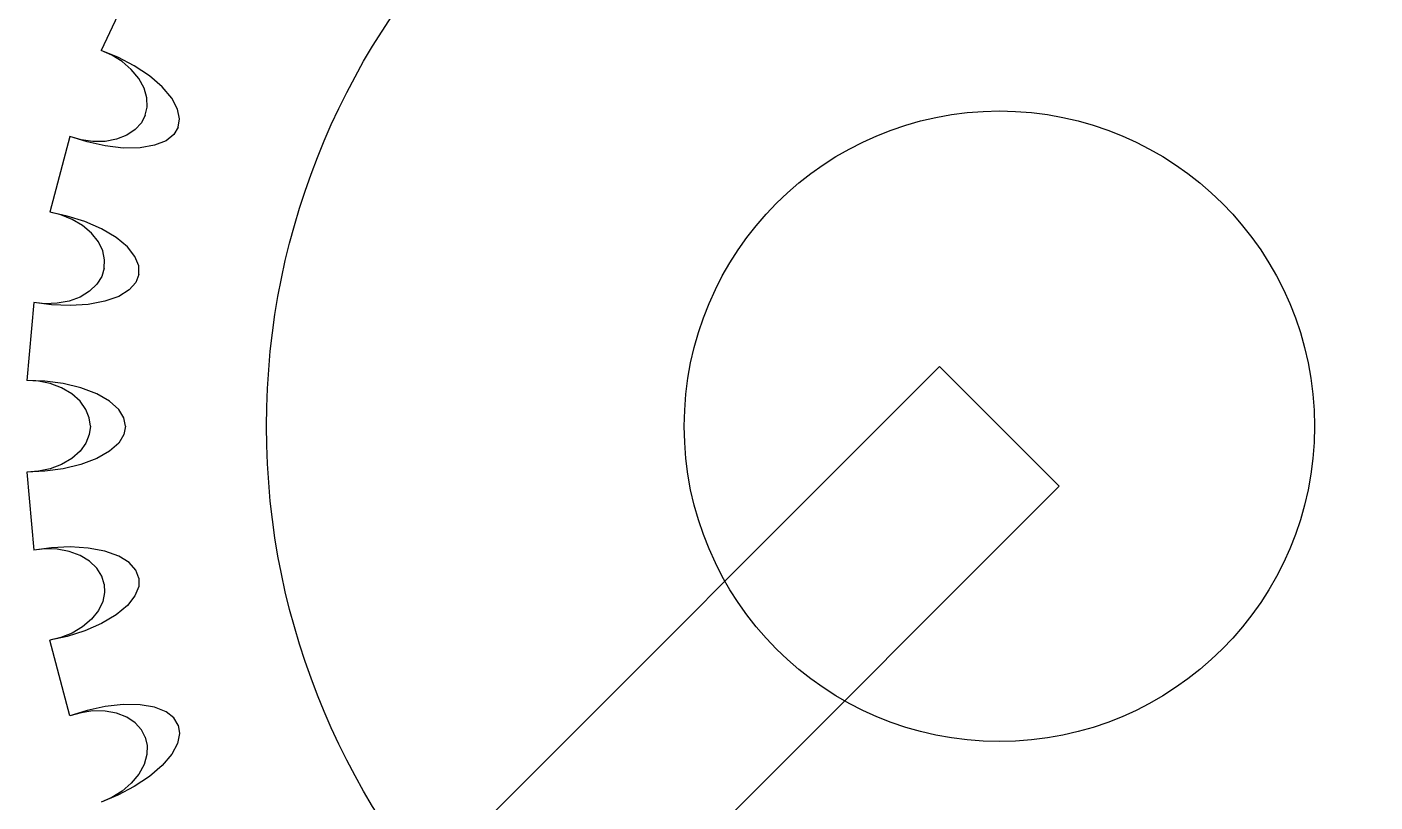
# Model space of a CAD drawing. Extents: x -1423 to 1501, y 0 to 128.
# Drawn here: x 23.75 to 33.32, y 64.33 to 69.83 of the extents above; entities that cross this region are included whole.
import ezdxf

# ---------------------------------------------------------------- set-up
doc = ezdxf.new("R2010")
doc.units = 0
doc.layers.add('LAYER1', color=7, linetype='CONTINUOUS')

msp = doc.modelspace()

# ---------------------------------------------------------------- linework, layer by layer
at = {"layer": 'LAYER1', "color": 18}
for p, q in [((24.5119, 70.1685), (24.2773, 69.6653)), ((24.5119, 70.1685), (24.2773, 69.6653)), ((24.5119, 70.1685), (24.2773, 69.6653)), ((24.5119, 70.1685), (24.2773, 69.6653)), ((24.055, 69.0545), (23.9113, 68.5182)), ((24.055, 69.0545), (23.9113, 68.5182)), ((24.055, 69.0545), (23.9113, 68.5182)), ((24.055, 69.0545), (23.9113, 68.5182)), ((23.7984, 67.8781), (23.75, 67.325)), ((23.7984, 67.8781), (23.75, 67.325)), ((23.7984, 67.8781), (23.75, 67.325)), ((23.7984, 67.8781), (23.75, 67.325)), ((30.2257, 67.4243), (26.5733, 63.7719)), ((30.2257, 67.4243), (26.5733, 63.7719)), ((30.2257, 67.4243), (31.0743, 66.5757)), ((30.2257, 67.4243), (31.0743, 66.5757)), ((23.75, 66.675), (23.7984, 66.1219)), ((23.75, 66.675), (23.7984, 66.1219)), ((23.75, 66.675), (23.7984, 66.1219)), ((23.75, 66.675), (23.7984, 66.1219)), ((31.0743, 66.5757), (27.4219, 62.9233)), ((31.0743, 66.5757), (27.4219, 62.9233)), ((24.055, 64.9455), (23.9113, 65.4818)), ((24.055, 64.9455), (23.9113, 65.4818)), ((24.055, 64.9455), (23.9113, 65.4818)), ((24.055, 64.9455), (23.9113, 65.4818))]:
    msp.add_line(p, q, dxfattribs=at)
for points in [[(24.8239, 69.1205, 0), (24.8331, 69.1801, 0), (24.8186, 69.2497, 0), (24.7775, 69.3266, 0), (24.7098, 69.4066, 0), (24.619, 69.4846, 0), (24.5115, 69.5558, 0), (24.395, 69.6167, 0), (24.2773, 69.6653, 0)], [(24.589, 69.206, 0), (24.6021, 69.2641, 0), (24.6002, 69.3292, 0), (24.5808, 69.3982, 0), (24.5437, 69.467, 0), (24.4905, 69.5313, 0), (24.4251, 69.5873, 0), (24.3523, 69.6323, 0), (24.2773, 69.6653, 0)], [(24.8239, 69.1205, 0), (24.8331, 69.1801, 0), (24.8186, 69.2497, 0), (24.7775, 69.3266, 0), (24.7098, 69.4066, 0), (24.619, 69.4846, 0), (24.5115, 69.5558, 0), (24.395, 69.6167, 0), (24.2773, 69.6653, 0)], [(24.589, 69.206, 0), (24.6021, 69.2641, 0), (24.6002, 69.3292, 0), (24.5808, 69.3982, 0), (24.5437, 69.467, 0), (24.4905, 69.5313, 0), (24.4251, 69.5873, 0), (24.3523, 69.6323, 0), (24.2773, 69.6653, 0)], [(24.8239, 69.1205, 0), (24.8331, 69.1801, 0), (24.8186, 69.2497, 0), (24.7775, 69.3266, 0), (24.7098, 69.4066, 0), (24.619, 69.4846, 0), (24.5115, 69.5558, 0), (24.395, 69.6167, 0), (24.2773, 69.6653, 0)], [(24.589, 69.206, 0), (24.6021, 69.2641, 0), (24.6002, 69.3292, 0), (24.5808, 69.3982, 0), (24.5437, 69.467, 0), (24.4905, 69.5313, 0), (24.4251, 69.5873, 0), (24.3523, 69.6323, 0), (24.2773, 69.6653, 0)], [(24.8239, 69.1205, 0), (24.8331, 69.1801, 0), (24.8186, 69.2497, 0), (24.7775, 69.3266, 0), (24.7098, 69.4066, 0), (24.619, 69.4846, 0), (24.5115, 69.5558, 0), (24.395, 69.6167, 0), (24.2773, 69.6653, 0)], [(24.589, 69.206, 0), (24.6021, 69.2641, 0), (24.6002, 69.3292, 0), (24.5808, 69.3982, 0), (24.5437, 69.467, 0), (24.4905, 69.5313, 0), (24.4251, 69.5873, 0), (24.3523, 69.6323, 0), (24.2773, 69.6653, 0)], [(24.589, 69.206, 0), (24.5617, 69.1531, 0), (24.5184, 69.1045, 0), (24.4592, 69.0641, 0), (24.3865, 69.0352, 0), (24.3044, 69.0201, 0), (24.2184, 69.0194, 0), (24.1337, 69.0317, 0), (24.055, 69.0545, 0)], [(24.589, 69.206, 0), (24.5617, 69.1531, 0), (24.5184, 69.1045, 0), (24.4592, 69.0641, 0), (24.3865, 69.0352, 0), (24.3044, 69.0201, 0), (24.2184, 69.0194, 0), (24.1337, 69.0317, 0), (24.055, 69.0545, 0)], [(24.589, 69.206, 0), (24.5617, 69.1531, 0), (24.5184, 69.1045, 0), (24.4592, 69.0641, 0), (24.3865, 69.0352, 0), (24.3044, 69.0201, 0), (24.2184, 69.0194, 0), (24.1337, 69.0317, 0), (24.055, 69.0545, 0)], [(24.589, 69.206, 0), (24.5617, 69.1531, 0), (24.5184, 69.1045, 0), (24.4592, 69.0641, 0), (24.3865, 69.0352, 0), (24.3044, 69.0201, 0), (24.2184, 69.0194, 0), (24.1337, 69.0317, 0), (24.055, 69.0545, 0)], [(24.8239, 69.1205, 0), (24.7927, 69.069, 0), (24.7368, 69.025, 0), (24.6558, 68.9925, 0), (24.5526, 68.9748, 0), (24.4329, 68.9734, 0), (24.3048, 68.9879, 0), (24.1764, 69.0161, 0), (24.055, 69.0545, 0)], [(24.8239, 69.1205, 0), (24.7927, 69.069, 0), (24.7368, 69.025, 0), (24.6558, 68.9925, 0), (24.5526, 68.9748, 0), (24.4329, 68.9734, 0), (24.3048, 68.9879, 0), (24.1764, 69.0161, 0), (24.055, 69.0545, 0)], [(24.8239, 69.1205, 0), (24.7927, 69.069, 0), (24.7368, 69.025, 0), (24.6558, 68.9925, 0), (24.5526, 68.9748, 0), (24.4329, 68.9734, 0), (24.3048, 68.9879, 0), (24.1764, 69.0161, 0), (24.055, 69.0545, 0)], [(24.8239, 69.1205, 0), (24.7927, 69.069, 0), (24.7368, 69.025, 0), (24.6558, 68.9925, 0), (24.5526, 68.9748, 0), (24.4329, 68.9734, 0), (24.3048, 68.9879, 0), (24.1764, 69.0161, 0), (24.055, 69.0545, 0)], [(24.5442, 68.0766, 0), (24.5429, 68.1368, 0), (24.5165, 68.2029, 0), (24.4627, 68.2715, 0), (24.3821, 68.3385, 0), (24.2792, 68.3995, 0), (24.1609, 68.451, 0), (24.0357, 68.4908, 0), (23.9113, 68.5182, 0)], [(24.298, 68.12, 0), (24.3009, 68.1795, 0), (24.2876, 68.2433, 0), (24.2566, 68.3079, 0), (24.208, 68.3692, 0), (24.1445, 68.4233, 0), (24.0704, 68.467, 0), (23.9909, 68.4987, 0), (23.9113, 68.5182, 0)], [(24.5442, 68.0766, 0), (24.5429, 68.1368, 0), (24.5165, 68.2029, 0), (24.4627, 68.2715, 0), (24.3821, 68.3385, 0), (24.2792, 68.3995, 0), (24.1609, 68.451, 0), (24.0357, 68.4908, 0), (23.9113, 68.5182, 0)], [(24.298, 68.12, 0), (24.3009, 68.1795, 0), (24.2876, 68.2433, 0), (24.2566, 68.3079, 0), (24.208, 68.3692, 0), (24.1445, 68.4233, 0), (24.0704, 68.467, 0), (23.9909, 68.4987, 0), (23.9113, 68.5182, 0)], [(24.5442, 68.0766, 0), (24.5429, 68.1368, 0), (24.5165, 68.2029, 0), (24.4627, 68.2715, 0), (24.3821, 68.3385, 0), (24.2792, 68.3995, 0), (24.1609, 68.451, 0), (24.0357, 68.4908, 0), (23.9113, 68.5182, 0)], [(24.298, 68.12, 0), (24.3009, 68.1795, 0), (24.2876, 68.2433, 0), (24.2566, 68.3079, 0), (24.208, 68.3692, 0), (24.1445, 68.4233, 0), (24.0704, 68.467, 0), (23.9909, 68.4987, 0), (23.9113, 68.5182, 0)], [(24.5442, 68.0766, 0), (24.5429, 68.1368, 0), (24.5165, 68.2029, 0), (24.4627, 68.2715, 0), (24.3821, 68.3385, 0), (24.2792, 68.3995, 0), (24.1609, 68.451, 0), (24.0357, 68.4908, 0), (23.9113, 68.5182, 0)], [(24.298, 68.12, 0), (24.3009, 68.1795, 0), (24.2876, 68.2433, 0), (24.2566, 68.3079, 0), (24.208, 68.3692, 0), (24.1445, 68.4233, 0), (24.0704, 68.467, 0), (23.9909, 68.4987, 0), (23.9113, 68.5182, 0)], [(24.298, 68.12, 0), (24.2803, 68.0631, 0), (24.2461, 68.0078, 0), (24.1949, 67.9577, 0), (24.1282, 67.9166, 0), (24.05, 67.8876, 0), (23.9654, 67.8718, 0), (23.8799, 67.8692, 0), (23.7984, 67.8781, 0)], [(24.298, 68.12, 0), (24.2803, 68.0631, 0), (24.2461, 68.0078, 0), (24.1949, 67.9577, 0), (24.1282, 67.9166, 0), (24.05, 67.8876, 0), (23.9654, 67.8718, 0), (23.8799, 67.8692, 0), (23.7984, 67.8781, 0)], [(24.298, 68.12, 0), (24.2803, 68.0631, 0), (24.2461, 68.0078, 0), (24.1949, 67.9577, 0), (24.1282, 67.9166, 0), (24.05, 67.8876, 0), (23.9654, 67.8718, 0), (23.8799, 67.8692, 0), (23.7984, 67.8781, 0)], [(24.298, 68.12, 0), (24.2803, 68.0631, 0), (24.2461, 68.0078, 0), (24.1949, 67.9577, 0), (24.1282, 67.9166, 0), (24.05, 67.8876, 0), (23.9654, 67.8718, 0), (23.8799, 67.8692, 0), (23.7984, 67.8781, 0)], [(24.5442, 68.0766, 0), (24.5224, 68.0204, 0), (24.475, 67.9674, 0), (24.4009, 67.9213, 0), (24.3023, 67.8859, 0), (24.1847, 67.8638, 0), (24.056, 67.8559, 0), (23.9247, 67.8614, 0), (23.7984, 67.8781, 0)], [(24.5442, 68.0766, 0), (24.5224, 68.0204, 0), (24.475, 67.9674, 0), (24.4009, 67.9213, 0), (24.3023, 67.8859, 0), (24.1847, 67.8638, 0), (24.056, 67.8559, 0), (23.9247, 67.8614, 0), (23.7984, 67.8781, 0)], [(24.5442, 68.0766, 0), (24.5224, 68.0204, 0), (24.475, 67.9674, 0), (24.4009, 67.9213, 0), (24.3023, 67.8859, 0), (24.1847, 67.8638, 0), (24.056, 67.8559, 0), (23.9247, 67.8614, 0), (23.7984, 67.8781, 0)], [(24.5442, 68.0766, 0), (24.5224, 68.0204, 0), (24.475, 67.9674, 0), (24.4009, 67.9213, 0), (24.3023, 67.8859, 0), (24.1847, 67.8638, 0), (24.056, 67.8559, 0), (23.9247, 67.8614, 0), (23.7984, 67.8781, 0)], [(24.45, 67, 0), (24.4383, 67.0591, 0), (24.4008, 67.1196, 0), (24.3359, 67.1778, 0), (24.2449, 67.2298, 0), (24.1329, 67.272, 0), (24.0076, 67.3022, 0), (23.8773, 67.3196, 0), (23.75, 67.325, 0)], [(24.2, 67, 0), (24.1925, 67.0591, 0), (24.1684, 67.1196, 0), (24.1266, 67.1778, 0), (24.0681, 67.2298, 0), (23.9962, 67.272, 0), (23.9156, 67.3022, 0), (23.8318, 67.3196, 0), (23.75, 67.325, 0)], [(24.45, 67, 0), (24.4383, 67.0591, 0), (24.4008, 67.1196, 0), (24.3359, 67.1778, 0), (24.2449, 67.2298, 0), (24.1329, 67.272, 0), (24.0076, 67.3022, 0), (23.8773, 67.3196, 0), (23.75, 67.325, 0)], [(24.2, 67, 0), (24.1925, 67.0591, 0), (24.1684, 67.1196, 0), (24.1266, 67.1778, 0), (24.0681, 67.2298, 0), (23.9962, 67.272, 0), (23.9156, 67.3022, 0), (23.8318, 67.3196, 0), (23.75, 67.325, 0)], [(24.45, 67, 0), (24.4383, 67.0591, 0), (24.4008, 67.1196, 0), (24.3359, 67.1778, 0), (24.2449, 67.2298, 0), (24.1329, 67.272, 0), (24.0076, 67.3022, 0), (23.8773, 67.3196, 0), (23.75, 67.325, 0)], [(24.2, 67, 0), (24.1925, 67.0591, 0), (24.1684, 67.1196, 0), (24.1266, 67.1778, 0), (24.0681, 67.2298, 0), (23.9962, 67.272, 0), (23.9156, 67.3022, 0), (23.8318, 67.3196, 0), (23.75, 67.325, 0)], [(24.45, 67, 0), (24.4383, 67.0591, 0), (24.4008, 67.1196, 0), (24.3359, 67.1778, 0), (24.2449, 67.2298, 0), (24.1329, 67.272, 0), (24.0076, 67.3022, 0), (23.8773, 67.3196, 0), (23.75, 67.325, 0)], [(24.2, 67, 0), (24.1925, 67.0591, 0), (24.1684, 67.1196, 0), (24.1266, 67.1778, 0), (24.0681, 67.2298, 0), (23.9962, 67.272, 0), (23.9156, 67.3022, 0), (23.8318, 67.3196, 0), (23.75, 67.325, 0)], [(24.45, 67, 0), (24.4383, 66.9409, 0), (24.4008, 66.8804, 0), (24.3359, 66.8222, 0), (24.2449, 66.7702, 0), (24.1329, 66.728, 0), (24.0076, 66.6978, 0), (23.8773, 66.6804, 0), (23.75, 66.675, 0)], [(24.2, 67, 0), (24.1925, 66.9409, 0), (24.1684, 66.8804, 0), (24.1266, 66.8222, 0), (24.0681, 66.7702, 0), (23.9962, 66.728, 0), (23.9156, 66.6978, 0), (23.8318, 66.6804, 0), (23.75, 66.675, 0)], [(24.45, 67, 0), (24.4383, 66.9409, 0), (24.4008, 66.8804, 0), (24.3359, 66.8222, 0), (24.2449, 66.7702, 0), (24.1329, 66.728, 0), (24.0076, 66.6978, 0), (23.8773, 66.6804, 0), (23.75, 66.675, 0)], [(24.2, 67, 0), (24.1925, 66.9409, 0), (24.1684, 66.8804, 0), (24.1266, 66.8222, 0), (24.0681, 66.7702, 0), (23.9962, 66.728, 0), (23.9156, 66.6978, 0), (23.8318, 66.6804, 0), (23.75, 66.675, 0)], [(24.45, 67, 0), (24.4383, 66.9409, 0), (24.4008, 66.8804, 0), (24.3359, 66.8222, 0), (24.2449, 66.7702, 0), (24.1329, 66.728, 0), (24.0076, 66.6978, 0), (23.8773, 66.6804, 0), (23.75, 66.675, 0)], [(24.2, 67, 0), (24.1925, 66.9409, 0), (24.1684, 66.8804, 0), (24.1266, 66.8222, 0), (24.0681, 66.7702, 0), (23.9962, 66.728, 0), (23.9156, 66.6978, 0), (23.8318, 66.6804, 0), (23.75, 66.675, 0)], [(24.45, 67, 0), (24.4383, 66.9409, 0), (24.4008, 66.8804, 0), (24.3359, 66.8222, 0), (24.2449, 66.7702, 0), (24.1329, 66.728, 0), (24.0076, 66.6978, 0), (23.8773, 66.6804, 0), (23.75, 66.675, 0)], [(24.2, 67, 0), (24.1925, 66.9409, 0), (24.1684, 66.8804, 0), (24.1266, 66.8222, 0), (24.0681, 66.7702, 0), (23.9962, 66.728, 0), (23.9156, 66.6978, 0), (23.8318, 66.6804, 0), (23.75, 66.675, 0)], [(24.5442, 65.9234, 0), (24.5224, 65.9796, 0), (24.475, 66.0326, 0), (24.4009, 66.0787, 0), (24.3023, 66.1141, 0), (24.1847, 66.1362, 0), (24.056, 66.1441, 0), (23.9247, 66.1386, 0), (23.7984, 66.1219, 0)], [(24.5442, 65.9234, 0), (24.5224, 65.9796, 0), (24.475, 66.0326, 0), (24.4009, 66.0787, 0), (24.3023, 66.1141, 0), (24.1847, 66.1362, 0), (24.056, 66.1441, 0), (23.9247, 66.1386, 0), (23.7984, 66.1219, 0)], [(24.5442, 65.9234, 0), (24.5224, 65.9796, 0), (24.475, 66.0326, 0), (24.4009, 66.0787, 0), (24.3023, 66.1141, 0), (24.1847, 66.1362, 0), (24.056, 66.1441, 0), (23.9247, 66.1386, 0), (23.7984, 66.1219, 0)], [(24.5442, 65.9234, 0), (24.5224, 65.9796, 0), (24.475, 66.0326, 0), (24.4009, 66.0787, 0), (24.3023, 66.1141, 0), (24.1847, 66.1362, 0), (24.056, 66.1441, 0), (23.9247, 66.1386, 0), (23.7984, 66.1219, 0)], [(24.298, 65.88, 0), (24.2803, 65.9369, 0), (24.2461, 65.9922, 0), (24.1949, 66.0423, 0), (24.1282, 66.0834, 0), (24.05, 66.1124, 0), (23.9654, 66.1282, 0), (23.8799, 66.1308, 0), (23.7984, 66.1219, 0)], [(24.298, 65.88, 0), (24.2803, 65.9369, 0), (24.2461, 65.9922, 0), (24.1949, 66.0423, 0), (24.1282, 66.0834, 0), (24.05, 66.1124, 0), (23.9654, 66.1282, 0), (23.8799, 66.1308, 0), (23.7984, 66.1219, 0)], [(24.298, 65.88, 0), (24.2803, 65.9369, 0), (24.2461, 65.9922, 0), (24.1949, 66.0423, 0), (24.1282, 66.0834, 0), (24.05, 66.1124, 0), (23.9654, 66.1282, 0), (23.8799, 66.1308, 0), (23.7984, 66.1219, 0)], [(24.298, 65.88, 0), (24.2803, 65.9369, 0), (24.2461, 65.9922, 0), (24.1949, 66.0423, 0), (24.1282, 66.0834, 0), (24.05, 66.1124, 0), (23.9654, 66.1282, 0), (23.8799, 66.1308, 0), (23.7984, 66.1219, 0)], [(24.5442, 65.9234, 0), (24.5429, 65.8632, 0), (24.5165, 65.7971, 0), (24.4627, 65.7285, 0), (24.3821, 65.6615, 0), (24.2792, 65.6005, 0), (24.1609, 65.549, 0), (24.0357, 65.5092, 0), (23.9113, 65.4818, 0)], [(24.5442, 65.9234, 0), (24.5429, 65.8632, 0), (24.5165, 65.7971, 0), (24.4627, 65.7285, 0), (24.3821, 65.6615, 0), (24.2792, 65.6005, 0), (24.1609, 65.549, 0), (24.0357, 65.5092, 0), (23.9113, 65.4818, 0)], [(24.5442, 65.9234, 0), (24.5429, 65.8632, 0), (24.5165, 65.7971, 0), (24.4627, 65.7285, 0), (24.3821, 65.6615, 0), (24.2792, 65.6005, 0), (24.1609, 65.549, 0), (24.0357, 65.5092, 0), (23.9113, 65.4818, 0)], [(24.5442, 65.9234, 0), (24.5429, 65.8632, 0), (24.5165, 65.7971, 0), (24.4627, 65.7285, 0), (24.3821, 65.6615, 0), (24.2792, 65.6005, 0), (24.1609, 65.549, 0), (24.0357, 65.5092, 0), (23.9113, 65.4818, 0)], [(24.298, 65.88, 0), (24.3009, 65.8205, 0), (24.2876, 65.7567, 0), (24.2566, 65.6921, 0), (24.208, 65.6308, 0), (24.1445, 65.5767, 0), (24.0704, 65.533, 0), (23.9909, 65.5013, 0), (23.9113, 65.4818, 0)], [(24.298, 65.88, 0), (24.3009, 65.8205, 0), (24.2876, 65.7567, 0), (24.2566, 65.6921, 0), (24.208, 65.6308, 0), (24.1445, 65.5767, 0), (24.0704, 65.533, 0), (23.9909, 65.5013, 0), (23.9113, 65.4818, 0)], [(24.298, 65.88, 0), (24.3009, 65.8205, 0), (24.2876, 65.7567, 0), (24.2566, 65.6921, 0), (24.208, 65.6308, 0), (24.1445, 65.5767, 0), (24.0704, 65.533, 0), (23.9909, 65.5013, 0), (23.9113, 65.4818, 0)], [(24.298, 65.88, 0), (24.3009, 65.8205, 0), (24.2876, 65.7567, 0), (24.2566, 65.6921, 0), (24.208, 65.6308, 0), (24.1445, 65.5767, 0), (24.0704, 65.533, 0), (23.9909, 65.5013, 0), (23.9113, 65.4818, 0)], [(24.8239, 64.8795, 0), (24.7927, 64.931, 0), (24.7368, 64.975, 0), (24.6558, 65.0075, 0), (24.5526, 65.0252, 0), (24.4329, 65.0266, 0), (24.3048, 65.0121, 0), (24.1764, 64.9839, 0), (24.055, 64.9455, 0)], [(24.8239, 64.8795, 0), (24.7927, 64.931, 0), (24.7368, 64.975, 0), (24.6558, 65.0075, 0), (24.5526, 65.0252, 0), (24.4329, 65.0266, 0), (24.3048, 65.0121, 0), (24.1764, 64.9839, 0), (24.055, 64.9455, 0)], [(24.8239, 64.8795, 0), (24.7927, 64.931, 0), (24.7368, 64.975, 0), (24.6558, 65.0075, 0), (24.5526, 65.0252, 0), (24.4329, 65.0266, 0), (24.3048, 65.0121, 0), (24.1764, 64.9839, 0), (24.055, 64.9455, 0)], [(24.8239, 64.8795, 0), (24.7927, 64.931, 0), (24.7368, 64.975, 0), (24.6558, 65.0075, 0), (24.5526, 65.0252, 0), (24.4329, 65.0266, 0), (24.3048, 65.0121, 0), (24.1764, 64.9839, 0), (24.055, 64.9455, 0)], [(24.589, 64.794, 0), (24.5617, 64.8469, 0), (24.5184, 64.8955, 0), (24.4592, 64.9359, 0), (24.3865, 64.9648, 0), (24.3044, 64.9799, 0), (24.2184, 64.9806, 0), (24.1337, 64.9683, 0), (24.055, 64.9455, 0)], [(24.589, 64.794, 0), (24.5617, 64.8469, 0), (24.5184, 64.8955, 0), (24.4592, 64.9359, 0), (24.3865, 64.9648, 0), (24.3044, 64.9799, 0), (24.2184, 64.9806, 0), (24.1337, 64.9683, 0), (24.055, 64.9455, 0)], [(24.589, 64.794, 0), (24.5617, 64.8469, 0), (24.5184, 64.8955, 0), (24.4592, 64.9359, 0), (24.3865, 64.9648, 0), (24.3044, 64.9799, 0), (24.2184, 64.9806, 0), (24.1337, 64.9683, 0), (24.055, 64.9455, 0)], [(24.589, 64.794, 0), (24.5617, 64.8469, 0), (24.5184, 64.8955, 0), (24.4592, 64.9359, 0), (24.3865, 64.9648, 0), (24.3044, 64.9799, 0), (24.2184, 64.9806, 0), (24.1337, 64.9683, 0), (24.055, 64.9455, 0)], [(24.8239, 64.8795, 0), (24.8331, 64.8199, 0), (24.8186, 64.7503, 0), (24.7775, 64.6734, 0), (24.7098, 64.5934, 0), (24.619, 64.5154, 0), (24.5115, 64.4442, 0), (24.395, 64.3833, 0), (24.2773, 64.3347, 0)], [(24.8239, 64.8795, 0), (24.8331, 64.8199, 0), (24.8186, 64.7503, 0), (24.7775, 64.6734, 0), (24.7098, 64.5934, 0), (24.619, 64.5154, 0), (24.5115, 64.4442, 0), (24.395, 64.3833, 0), (24.2773, 64.3347, 0)], [(24.8239, 64.8795, 0), (24.8331, 64.8199, 0), (24.8186, 64.7503, 0), (24.7775, 64.6734, 0), (24.7098, 64.5934, 0), (24.619, 64.5154, 0), (24.5115, 64.4442, 0), (24.395, 64.3833, 0), (24.2773, 64.3347, 0)], [(24.8239, 64.8795, 0), (24.8331, 64.8199, 0), (24.8186, 64.7503, 0), (24.7775, 64.6734, 0), (24.7098, 64.5934, 0), (24.619, 64.5154, 0), (24.5115, 64.4442, 0), (24.395, 64.3833, 0), (24.2773, 64.3347, 0)], [(24.589, 64.794, 0), (24.6021, 64.7359, 0), (24.6002, 64.6708, 0), (24.5808, 64.6018, 0), (24.5437, 64.533, 0), (24.4905, 64.4687, 0), (24.4251, 64.4127, 0), (24.3523, 64.3677, 0), (24.2773, 64.3347, 0)], [(24.589, 64.794, 0), (24.6021, 64.7359, 0), (24.6002, 64.6708, 0), (24.5808, 64.6018, 0), (24.5437, 64.533, 0), (24.4905, 64.4687, 0), (24.4251, 64.4127, 0), (24.3523, 64.3677, 0), (24.2773, 64.3347, 0)], [(24.589, 64.794, 0), (24.6021, 64.7359, 0), (24.6002, 64.6708, 0), (24.5808, 64.6018, 0), (24.5437, 64.533, 0), (24.4905, 64.4687, 0), (24.4251, 64.4127, 0), (24.3523, 64.3677, 0), (24.2773, 64.3347, 0)], [(24.589, 64.794, 0), (24.6021, 64.7359, 0), (24.6002, 64.6708, 0), (24.5808, 64.6018, 0), (24.5437, 64.533, 0), (24.4905, 64.4687, 0), (24.4251, 64.4127, 0), (24.3523, 64.3677, 0), (24.2773, 64.3347, 0)]]:
    msp.add_polyline3d(points, dxfattribs=at)
msp.add_circle((30.65, 67), 5.2, dxfattribs=at)
msp.add_circle((30.65, 67), 5.2, dxfattribs=at)
at = {"layer": 'LAYER1', "color": 250}
msp.add_circle((30.65, 67), 2.2361, dxfattribs=at)

doc.saveas('drawing.dxf')
